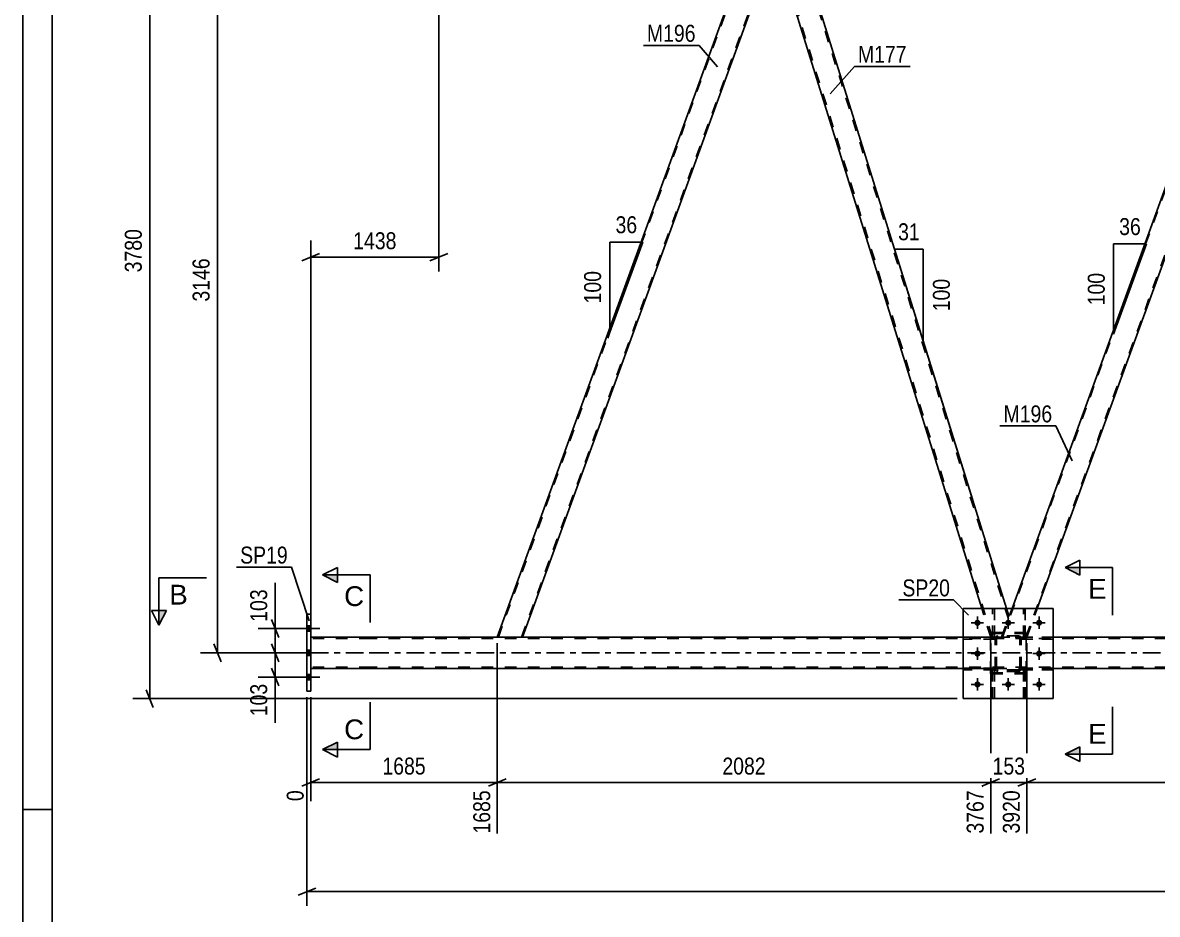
# Model space of a CAD drawing. Header units: millimetres. Extents: x 0 to 841, y 0 to 594.
# Drawn here: x 0 to 191.5, y 280.3 to 430.8 of the extents above; entities that cross this region are included whole.
import ezdxf

# ---------------------------------------------------------------- set-up
doc = ezdxf.new("R2010")
doc.units = ezdxf.units.MM
doc.linetypes.add('DXK_LINE_DOT2', pattern=[3.9198, 1.9599, -1.9599])
doc.linetypes.add('DXK_LINE_DOT3', pattern=[5.9187, 2.979, -0.9799, 0.9799, -0.9799])
doc.styles.add('Arial', font='ARIAL.TTF', dxfattribs={"height": 0.2})
doc.styles.add('Arial Narrow', font='ARIALN.TTF', dxfattribs={"height": 0.2})

# ---------------------------------------------------------------- blocks, each defined once
blk = doc.blocks.new('Unknown-814553314-1133')
at = {"color": 5, "linetype": 'Continuous'}
for p, q in [((0, 594), (0, 0)), ((5, 589), (5, 5)), ((5, 298), (0, 298))]:
    blk.add_line(p, q, dxfattribs=at)
blk = doc.blocks.new('Bolt-814553314-3899 - 3897')
at = {"linetype": 'Continuous'}
for points in [[(161.69, 329.52, -1), (160.65, 329.52, -1)], [(166.89, 329.52, -1), (165.85, 329.52, -1)], [(172.09, 329.52, -1), (171.05, 329.52, -1)], [(161.69, 324.32, -1), (160.65, 324.32, -1)], [(172.09, 324.32, -1), (171.05, 324.32, -1)], [(161.69, 319.12, -1), (160.65, 319.12, -1)], [(166.89, 319.12, -1), (165.85, 319.12, -1)], [(172.09, 319.12, -1), (171.05, 319.12, -1)]]:
    blk.add_hatch(color=1, dxfattribs=at).paths.add_polyline_path(points)
at = {"color": 1, "linetype": 'Continuous'}
for p, q in [((162.21, 329.52), (160.13, 329.52)), ((161.17, 330.56), (161.17, 328.48)), ((167.41, 329.52), (165.33, 329.52)), ((166.37, 330.56), (166.37, 328.48)), ((172.61, 329.52), (170.53, 329.52)), ((171.57, 330.56), (171.57, 328.48)), ((162.21, 324.32), (160.13, 324.32)), ((161.17, 325.36), (161.17, 323.28)), ((172.61, 324.32), (170.53, 324.32)), ((171.57, 325.36), (171.57, 323.28)), ((161.17, 320.16), (161.17, 318.08)), ((166.37, 320.16), (166.37, 318.08)), ((171.57, 320.16), (171.57, 318.08)), ((162.21, 319.12), (160.13, 319.12)), ((167.41, 319.12), (165.33, 319.12)), ((172.61, 319.12), (170.53, 319.12))]:
    blk.add_line(p, q, dxfattribs=at)
blk = doc.blocks.new('Part-814553314-3904 - 3897')
at = {"color": 7, "linetype": 'DXK_LINE_DOT2'}
for p, q in [((164.17, 327.08), (158.77, 327.08)), ((158.77, 326.76), (158.77, 327.08)), ((164.17, 326.76), (158.77, 326.76)), ((163.57, 326.76), (163.57, 327.08)), ((164.17, 327.08), (164.17, 326.76))]:
    blk.add_line(p, q, dxfattribs=at)
blk = doc.blocks.new('Part-814553314-3905 - 3897')
at = {"color": 7, "linetype": 'DXK_LINE_DOT2'}
for p, q in [((164.17, 321.88), (158.77, 321.88)), ((158.77, 321.56), (158.77, 321.88)), ((163.57, 321.56), (163.57, 321.88)), ((164.17, 321.88), (164.17, 321.56)), ((164.17, 321.56), (158.77, 321.56))]:
    blk.add_line(p, q, dxfattribs=at)
blk = doc.blocks.new('Part-814553314-3909 - 3897')
at = {"color": 2, "linetype": 'Continuous'}
for p, q in [((163.72, 331.92), (163.72, 331.92)), ((164.04, 331.92), (163.72, 331.92)), ((164.04, 331.92), (164.04, 331.92))]:
    blk.add_line(p, q, dxfattribs=at)
at = {"color": 7, "linetype": 'DXK_LINE_DOT2'}
for p, q in [((163.72, 327.08), (163.72, 331.92)), ((164.04, 327.08), (164.04, 331.92)), ((163.72, 327.68), (164.04, 327.68)), ((164.04, 327.08), (163.72, 327.08))]:
    blk.add_line(p, q, dxfattribs=at)
blk = doc.blocks.new('Part-814553314-3932 - 3897')
at = {"color": 2, "linetype": 'Continuous'}
for p, q in [((47.99, 330.96), (48.63, 330.96)), ((47.99, 330.96), (47.99, 317.96)), ((48.63, 330.96), (48.63, 317.96)), ((47.99, 317.96), (48.63, 317.96))]:
    blk.add_line(p, q, dxfattribs=at)
blk = doc.blocks.new('Bolt-814553314-3964 - 3897')
at = {"color": 1, "linetype": 'Continuous'}
for p, q in [((160.13, 329.52), (160.82, 329.52)), ((161.17, 330.56), (161.17, 329.87)), ((162.21, 329.52), (161.52, 329.52)), ((165.33, 329.52), (166.02, 329.52)), ((166.37, 330.56), (166.37, 329.87)), ((167.41, 329.52), (166.72, 329.52)), ((170.53, 329.52), (171.22, 329.52)), ((171.57, 330.56), (171.57, 329.87)), ((172.61, 329.52), (171.92, 329.52)), ((161.17, 328.48), (161.17, 329.18)), ((166.37, 328.48), (166.37, 329.18)), ((171.57, 328.48), (171.57, 329.18)), ((160.13, 324.32), (160.82, 324.32)), ((161.17, 325.36), (161.17, 324.67)), ((161.17, 323.28), (161.17, 323.98)), ((162.21, 324.32), (161.52, 324.32)), ((170.53, 324.32), (171.22, 324.32)), ((171.57, 325.36), (171.57, 324.67)), ((171.57, 323.28), (171.57, 323.98)), ((172.61, 324.32), (171.92, 324.32)), ((161.17, 320.16), (161.17, 319.47)), ((166.37, 320.16), (166.37, 319.47)), ((171.57, 320.16), (171.57, 319.47)), ((160.13, 319.12), (160.82, 319.12)), ((161.17, 318.08), (161.17, 318.78)), ((162.21, 319.12), (161.52, 319.12)), ((165.33, 319.12), (166.02, 319.12)), ((166.37, 318.08), (166.37, 318.78)), ((167.41, 319.12), (166.72, 319.12)), ((170.53, 319.12), (171.22, 319.12)), ((171.57, 318.08), (171.57, 318.78)), ((172.61, 319.12), (171.92, 319.12))]:
    blk.add_line(p, q, dxfattribs=at)
blk = doc.blocks.new('Part-814553314-3975 - 3897')
at = {"color": 7, "linetype": 'DXK_LINE_DOT2'}
for p, q in [((173.97, 321.88), (168.57, 321.88)), ((168.57, 321.88), (168.57, 321.56)), ((169.17, 321.56), (169.17, 321.88)), ((173.97, 321.56), (173.97, 321.88)), ((168.57, 321.56), (173.97, 321.56))]:
    blk.add_line(p, q, dxfattribs=at)
blk = doc.blocks.new('Part-814553314-4099 - 3897')
at = {"color": 7, "linetype": 'DXK_LINE_DOT2'}
for p, q in [((173.97, 327.08), (168.57, 327.08)), ((168.57, 327.08), (168.57, 326.76)), ((168.57, 326.76), (173.97, 326.76)), ((169.17, 326.76), (169.17, 327.08)), ((173.97, 326.76), (173.97, 327.08))]:
    blk.add_line(p, q, dxfattribs=at)
blk = doc.blocks.new('Part-814553314-4006 - 3897')
at = {"color": 2, "linetype": 'Continuous'}
for p, q in [((168.92, 331.92), (168.92, 331.92)), ((169.24, 331.92), (168.92, 331.92)), ((169.24, 331.92), (169.24, 331.92))]:
    blk.add_line(p, q, dxfattribs=at)
at = {"color": 7, "linetype": 'DXK_LINE_DOT2'}
for p, q in [((168.92, 327.08), (168.92, 331.92)), ((169.24, 327.08), (169.24, 331.92)), ((168.92, 327.68), (169.24, 327.68)), ((169.24, 327.08), (168.92, 327.08))]:
    blk.add_line(p, q, dxfattribs=at)
blk = doc.blocks.new('Part-814553314-4021 - 3897')
at = {"color": 7, "linetype": 'DXK_LINE_DOT2'}
for p, q in [((164.17, 326.84), (164.21, 327.03)), ((164.21, 327.03), (164.17, 326.84)), ((164.17, 321.8), (164.17, 326.84)), ((164.41, 326.84), (164.43, 326.94)), ((164.41, 321.8), (164.41, 326.84)), ((164.43, 326.94), (164.48, 327.01)), ((164.47, 327.29), (164.65, 327.32)), ((164.65, 327.32), (164.47, 327.29)), ((164.48, 327.01), (164.56, 327.07)), ((164.56, 327.07), (164.65, 327.08)), ((168.09, 327.32), (164.65, 327.32)), ((164.65, 327.08), (168.09, 327.08)), ((168.09, 327.32), (168.27, 327.29)), ((168.27, 327.29), (168.09, 327.32)), ((168.09, 327.08), (168.18, 327.07)), ((168.18, 327.07), (168.26, 327.01)), ((168.26, 327.01), (168.31, 326.94)), ((168.31, 326.94), (168.33, 326.84)), ((168.33, 321.8), (168.33, 326.84)), ((168.53, 327.03), (168.57, 326.84)), ((168.57, 326.84), (168.53, 327.03)), ((168.57, 321.8), (168.57, 326.84)), ((164.21, 321.62), (164.17, 321.8)), ((164.17, 321.8), (164.21, 321.62)), ((164.43, 321.71), (164.41, 321.8)), ((168.33, 321.8), (168.31, 321.71)), ((168.57, 321.8), (168.53, 321.62)), ((168.53, 321.62), (168.57, 321.8)), ((164.48, 321.63), (164.43, 321.71)), ((164.65, 321.32), (164.47, 321.36)), ((164.47, 321.36), (164.65, 321.32)), ((164.56, 321.58), (164.48, 321.63)), ((164.65, 321.56), (164.56, 321.58)), ((168.09, 321.56), (164.65, 321.56)), ((168.09, 321.32), (164.65, 321.32)), ((168.18, 321.58), (168.09, 321.56)), ((168.27, 321.36), (168.09, 321.32)), ((168.09, 321.32), (168.27, 321.36)), ((168.26, 321.63), (168.18, 321.58)), ((168.31, 321.71), (168.26, 321.63))]:
    blk.add_line(p, q, dxfattribs=at)
at = {"color": 7, "linetype": 'DXK_LINE_DOT3'}
blk.add_line((166.37, 324.32), (166.37, 324.32), dxfattribs=at)
at = {"color": 7, "linetype": 'DXK_LINE_DOT2'}
for centre, start, end in [((164.65, 326.84), 112.5, 157.5), ((164.65, 326.84), 112.5, 157.5), ((168.09, 326.84), 22.5, 67.5), ((168.09, 326.84), 22.5, 67.5), ((164.65, 321.8), 202.5, 247.5), ((164.65, 321.8), 202.5, 247.5), ((168.09, 321.8), 292.5, 337.5), ((168.09, 321.8), 292.5, 337.5)]:
    blk.add_arc(centre, 0.48, start, end, dxfattribs=at)
blk = doc.blocks.new('Part-814553314-4022 - 3897')
at = {"color": 7, "linetype": 'DXK_LINE_DOT2'}
for p, q in [((169.37, 327.86), (163.37, 327.86)), ((163.37, 321.06), (163.37, 327.86)), ((169.37, 321.06), (169.37, 327.86)), ((169.37, 321.06), (163.37, 321.06))]:
    blk.add_line(p, q, dxfattribs=at)
blk = doc.blocks.new('Part-814553314-4057 - 3897')
at = {"color": 2, "linetype": 'Continuous'}
for p, q in [((58.75, 327.1), (48.63, 327.1)), ((158.77, 327.1), (58.85, 327.1)), ((329.04, 327.1), (173.97, 327.1)), ((58.75, 321.82), (48.63, 321.82)), ((158.77, 321.82), (58.85, 321.82)), ((329.04, 321.82), (173.97, 321.82))]:
    blk.add_line(p, q, dxfattribs=at)
at = {"color": 7, "linetype": 'DXK_LINE_DOT2'}
for p, q in [((48.63, 321.82), (48.63, 327.1)), ((58.75, 326.86), (48.63, 326.86)), ((745.78, 326.86), (58.85, 326.86)), ((173.97, 327.1), (158.77, 327.1)), ((58.75, 322.06), (48.63, 322.06)), ((745.78, 322.06), (58.85, 322.06)), ((173.97, 321.82), (158.77, 321.82))]:
    blk.add_line(p, q, dxfattribs=at)
at = {"color": 7, "linetype": 'DXK_LINE_DOT3'}
for p, q in [((48.63, 324.46), (58.75, 324.46)), ((58.85, 324.46), (745.78, 324.46))]:
    blk.add_line(p, q, dxfattribs=at)
blk = doc.blocks.new('Part-814553314-4066 - 3897')
at = {"color": 2, "linetype": 'Continuous'}
for p, q in [((124.24, 448.32), (80.12, 327.1)), ((128.49, 448.32), (124.24, 448.32)), ((84.37, 327.1), (126.97, 444.12))]:
    blk.add_line(p, q, dxfattribs=at)
at = {"color": 7, "linetype": 'DXK_LINE_DOT2'}
for p, q in [((80.29, 327.1), (124.41, 448.32)), ((84.2, 327.1), (128.32, 448.32)), ((126.97, 444.12), (128.49, 448.32)), ((80.12, 327.1), (84.37, 327.1))]:
    blk.add_line(p, q, dxfattribs=at)
blk = doc.blocks.new('Part-814553314-4071 - 3897')
at = {"color": 2, "linetype": 'Continuous'}
for p, q in [((128.49, 448.32), (126.97, 444.13)), ((129.81, 448.32), (128.49, 448.32)), ((166.09, 331.92), (129.81, 448.32)), ((161.9, 331.92), (126.95, 444.07)), ((126.97, 444.13), (126.97, 444.12))]:
    blk.add_line(p, q, dxfattribs=at)
at = {"color": 7, "linetype": 'DXK_LINE_DOT2'}
for p, q in [((166.38, 330.2), (129.56, 448.32)), ((163.66, 327.1), (127.08, 444.44)), ((126.97, 444.13), (126.95, 444.07)), ((163.41, 327.1), (161.9, 331.92)), ((166.51, 330.57), (166.09, 331.92)), ((165.25, 327.1), (166.51, 330.57)), ((163.41, 327.1), (165.25, 327.1))]:
    blk.add_line(p, q, dxfattribs=at)
blk = doc.blocks.new('Bolt-814553314-4075 - 3897')
at = {"linetype": 'Continuous'}
for points in [[(48.63, 328.12), (48.63, 329), (47.99, 329), (47.99, 328.12)], [(48.63, 328.12), (48.63, 329), (47.99, 329), (47.99, 328.12)], [(48.63, 328.12), (48.63, 329), (47.99, 329), (47.99, 328.12)], [(48.63, 324.02), (48.63, 324.9), (47.99, 324.9), (47.99, 324.02)], [(48.63, 324.02), (48.63, 324.9), (47.99, 324.9), (47.99, 324.02)], [(48.63, 319.92), (48.63, 320.8), (47.99, 320.8), (47.99, 319.92)], [(48.63, 319.92), (48.63, 320.8), (47.99, 320.8), (47.99, 319.92)], [(48.63, 319.92), (48.63, 320.8), (47.99, 320.8), (47.99, 319.92)]]:
    blk.add_hatch(color=1, dxfattribs=at).paths.add_polyline_path(points)
at = {"color": 1, "linetype": 'Continuous'}
for p, q in [((46.83, 328.56), (50.15, 328.56)), ((46.83, 328.56), (50.15, 328.56)), ((46.83, 328.56), (50.15, 328.56)), ((47.99, 329), (48.63, 329)), ((47.99, 329), (48.63, 329)), ((47.99, 329), (48.63, 329)), ((47.99, 328.12), (48.63, 328.12)), ((47.99, 328.12), (48.63, 328.12)), ((47.99, 328.12), (48.63, 328.12)), ((46.83, 324.46), (50.15, 324.46)), ((46.83, 324.46), (50.15, 324.46)), ((47.99, 324.9), (48.63, 324.9)), ((47.99, 324.9), (48.63, 324.9)), ((47.99, 324.02), (48.63, 324.02)), ((47.99, 324.02), (48.63, 324.02)), ((46.83, 320.36), (50.15, 320.36)), ((46.83, 320.36), (50.15, 320.36)), ((46.83, 320.36), (50.15, 320.36)), ((47.99, 320.8), (48.63, 320.8)), ((47.99, 320.8), (48.63, 320.8)), ((47.99, 320.8), (48.63, 320.8)), ((47.99, 319.92), (48.63, 319.92)), ((47.99, 319.92), (48.63, 319.92)), ((47.99, 319.92), (48.63, 319.92))]:
    blk.add_line(p, q, dxfattribs=at)
blk = doc.blocks.new('Part-814553314-4080 - 3897')
at = {"color": 7, "linetype": 'DXK_LINE_DOT2'}
for p, q in [((165.42, 327.1), (209.54, 448.32)), ((169.34, 327.1), (213.46, 448.32)), ((212.1, 444.12), (213.63, 448.32)), ((165.25, 327.1), (167.01, 331.92)), ((169.51, 327.1), (171.26, 331.92)), ((169.51, 327.1), (165.25, 327.1))]:
    blk.add_line(p, q, dxfattribs=at)
at = {"color": 2, "linetype": 'Continuous'}
for p, q in [((209.37, 448.32), (167.01, 331.92)), ((213.63, 448.32), (209.37, 448.32)), ((171.26, 331.92), (212.1, 444.12))]:
    blk.add_line(p, q, dxfattribs=at)
blk = doc.blocks.new('Part-814553314-4083 - 3897')
at = {"color": 7, "linetype": 'DXK_LINE_DOT2'}
for p, q in [((168.92, 327.08), (168.92, 331.92)), ((168.92, 331.92), (169.24, 331.92)), ((169.24, 331.92), (169.24, 327.08)), ((168.92, 327.68), (169.24, 327.68)), ((169.24, 327.08), (168.92, 327.08))]:
    blk.add_line(p, q, dxfattribs=at)
blk = doc.blocks.new('Part-814553314-4088 - 3897')
at = {"color": 2, "linetype": 'Continuous'}
for p, q in [((173.97, 331.92), (158.77, 331.92)), ((158.77, 331.92), (158.77, 316.72)), ((173.97, 331.92), (173.97, 316.72)), ((173.97, 316.72), (158.77, 316.72))]:
    blk.add_line(p, q, dxfattribs=at)
blk = doc.blocks.new('Part-814553314-4091 - 3897')
at = {"color": 7, "linetype": 'DXK_LINE_DOT2'}
for p, q in [((164.17, 327.08), (158.77, 327.08)), ((158.77, 327.08), (158.77, 326.76)), ((164.17, 326.76), (158.77, 326.76)), ((163.57, 326.76), (163.57, 327.08)), ((164.17, 326.76), (164.17, 327.08))]:
    blk.add_line(p, q, dxfattribs=at)
blk = doc.blocks.new('Part-814553314-4102 - 3897')
at = {"color": 7, "linetype": 'DXK_LINE_DOT2'}
for p, q in [((163.72, 316.72), (163.72, 321.56)), ((163.72, 321.56), (164.04, 321.56)), ((163.72, 320.96), (164.04, 320.96)), ((164.04, 321.56), (164.04, 316.72)), ((164.04, 316.72), (163.72, 316.72))]:
    blk.add_line(p, q, dxfattribs=at)
blk = doc.blocks.new('Part-814553314-4105 - 3897')
at = {"color": 7, "linetype": 'DXK_LINE_DOT2'}
for p, q in [((168.92, 316.72), (168.92, 321.56)), ((168.92, 321.56), (169.24, 321.56)), ((168.92, 320.96), (169.24, 320.96)), ((169.24, 321.56), (169.24, 316.72)), ((169.24, 316.72), (168.92, 316.72))]:
    blk.add_line(p, q, dxfattribs=at)
blk = doc.blocks.new('Part-814553314-4108 - 3897')
at = {"color": 7, "linetype": 'DXK_LINE_DOT2'}
for p, q in [((163.72, 327.08), (163.72, 331.92)), ((163.72, 331.92), (164.04, 331.92)), ((164.04, 331.92), (164.04, 327.08)), ((163.72, 327.68), (164.04, 327.68)), ((164.04, 327.08), (163.72, 327.08))]:
    blk.add_line(p, q, dxfattribs=at)
blk = doc.blocks.new('Part-814553314-4120 - 3897')
at = {"color": 7, "linetype": 'DXK_LINE_DOT2'}
for p, q in [((164.04, 321.56), (163.72, 321.56)), ((163.72, 321.56), (163.72, 316.72)), ((163.72, 320.96), (164.04, 320.96)), ((164.04, 316.72), (164.04, 321.56)), ((163.72, 316.72), (164.04, 316.72))]:
    blk.add_line(p, q, dxfattribs=at)
blk = doc.blocks.new('Part-814553314-4121 - 3897')
at = {"color": 7, "linetype": 'DXK_LINE_DOT2'}
for p, q in [((169.24, 321.56), (168.92, 321.56)), ((168.92, 321.56), (168.92, 316.72)), ((168.92, 320.96), (169.24, 320.96)), ((169.24, 316.72), (169.24, 321.56)), ((168.92, 316.72), (169.24, 316.72))]:
    blk.add_line(p, q, dxfattribs=at)
blk = doc.blocks.new('Part-814553314-4124 - 3897')
at = {"color": 7, "linetype": 'DXK_LINE_DOT2'}
for p, q in [((164.17, 321.88), (158.77, 321.88)), ((158.77, 321.88), (158.77, 321.56)), ((163.57, 321.56), (163.57, 321.88)), ((164.17, 321.56), (164.17, 321.88)), ((164.17, 321.56), (158.77, 321.56))]:
    blk.add_line(p, q, dxfattribs=at)
blk = doc.blocks.new('Part-814553314-4130 - 3897')
at = {"color": 7, "linetype": 'DXK_LINE_DOT2'}
for p, q in [((158.77, 331.92), (173.97, 331.92)), ((158.77, 331.92), (158.77, 316.72)), ((173.97, 331.92), (173.97, 316.72)), ((158.77, 316.72), (173.97, 316.72))]:
    blk.add_line(p, q, dxfattribs=at)
blk = doc.blocks.new('Part-814553314-4239 - 3897')
at = {"color": 7, "linetype": 'DXK_LINE_DOT2'}
for p, q in [((168.57, 321.56), (168.57, 321.88)), ((168.57, 321.88), (173.97, 321.88)), ((169.17, 321.56), (169.17, 321.88)), ((173.97, 321.88), (173.97, 321.56)), ((173.97, 321.56), (168.57, 321.56))]:
    blk.add_line(p, q, dxfattribs=at)
blk = doc.blocks.new('Part-814553314-4240 - 3897')
at = {"color": 7, "linetype": 'DXK_LINE_DOT2'}
for p, q in [((169.37, 327.72), (163.37, 327.72)), ((163.37, 320.92), (163.37, 327.72)), ((169.37, 320.92), (169.37, 327.72)), ((169.37, 320.92), (163.37, 320.92))]:
    blk.add_line(p, q, dxfattribs=at)
blk = doc.blocks.new('Part-814553314-4241 - 3897')
at = {"color": 7, "linetype": 'DXK_LINE_DOT2'}
for p, q in [((164.17, 326.84), (164.21, 327.03)), ((164.21, 327.03), (164.17, 326.84)), ((164.17, 321.8), (164.17, 326.84)), ((164.41, 326.84), (164.43, 326.94)), ((164.41, 321.8), (164.41, 326.84)), ((164.43, 326.94), (164.48, 327.01)), ((164.47, 327.29), (164.65, 327.32)), ((164.65, 327.32), (164.47, 327.29)), ((164.48, 327.01), (164.56, 327.07)), ((164.56, 327.07), (164.65, 327.08)), ((168.09, 327.32), (164.65, 327.32)), ((164.65, 327.08), (168.09, 327.08)), ((168.09, 327.32), (168.27, 327.29)), ((168.27, 327.29), (168.09, 327.32)), ((168.09, 327.08), (168.18, 327.07)), ((168.18, 327.07), (168.26, 327.01)), ((168.26, 327.01), (168.31, 326.94)), ((168.31, 326.94), (168.33, 326.84)), ((168.33, 321.8), (168.33, 326.84)), ((168.53, 327.03), (168.57, 326.84)), ((168.57, 326.84), (168.53, 327.03)), ((168.57, 321.8), (168.57, 326.84)), ((164.21, 321.62), (164.17, 321.8)), ((164.17, 321.8), (164.21, 321.62)), ((164.43, 321.71), (164.41, 321.8)), ((168.33, 321.8), (168.31, 321.71)), ((168.57, 321.8), (168.53, 321.62)), ((168.53, 321.62), (168.57, 321.8)), ((164.48, 321.63), (164.43, 321.71)), ((164.65, 321.32), (164.47, 321.36)), ((164.47, 321.36), (164.65, 321.32)), ((164.56, 321.58), (164.48, 321.63)), ((164.65, 321.56), (164.56, 321.58)), ((168.09, 321.56), (164.65, 321.56)), ((168.09, 321.32), (164.65, 321.32)), ((168.18, 321.58), (168.09, 321.56)), ((168.27, 321.36), (168.09, 321.32)), ((168.09, 321.32), (168.27, 321.36)), ((168.26, 321.63), (168.18, 321.58)), ((168.31, 321.71), (168.26, 321.63))]:
    blk.add_line(p, q, dxfattribs=at)
at = {"color": 7, "linetype": 'DXK_LINE_DOT3'}
blk.add_line((166.37, 324.32), (166.37, 324.32), dxfattribs=at)
at = {"color": 7, "linetype": 'DXK_LINE_DOT2'}
for centre, start, end in [((164.65, 326.84), 112.5, 157.5), ((164.65, 326.84), 112.5, 157.5), ((168.09, 326.84), 22.5, 67.5), ((168.09, 326.84), 22.5, 67.5), ((164.65, 321.8), 202.5, 247.5), ((164.65, 321.8), 202.5, 247.5), ((168.09, 321.8), 292.5, 337.5), ((168.09, 321.8), 292.5, 337.5)]:
    blk.add_arc(centre, 0.48, start, end, dxfattribs=at)
blk = doc.blocks.new('Part-814553314-4304 - 3897')
at = {"color": 7, "linetype": 'DXK_LINE_DOT2'}
for p, q in [((168.57, 326.76), (168.57, 327.08)), ((168.57, 327.08), (173.97, 327.08)), ((173.97, 326.76), (168.57, 326.76)), ((169.17, 326.76), (169.17, 327.08)), ((173.97, 327.08), (173.97, 326.76))]:
    blk.add_line(p, q, dxfattribs=at)
blk = doc.blocks.new('StraightDimension-814553314-4849 - 3897')
at = {"color": 7, "linetype": 'Continuous'}
for p, q in [((42.02, 325.96), (43.22, 322.96)), ((46.99, 324.46), (39.77, 324.46)), ((42.62, 320.36), (42.62, 324.46)), ((43.22, 318.86), (42.02, 321.86)), ((46.99, 320.36), (39.77, 320.36))]:
    blk.add_line(p, q, dxfattribs=at)
at = {"color": 0}
blk.add_wipeout([(41.87, 319.84), (37.67, 319.84), (37.67, 313.15), (41.87, 313.15)], dxfattribs=at)
at = {"color": 7, "linetype": 'Continuous'}
blk.add_line((42.62, 320.36), (42.62, 312.63), dxfattribs=at)
blk.add_line((42.62, 320.36), (42.62, 312.63), dxfattribs=at)
at = {"color": 3, "style": 'Arial Narrow'}
blk.add_text('103', height=2.863, rotation=90.0002, dxfattribs=at).set_placement((41.27, 313.75))
blk = doc.blocks.new('StraightDimension-814553314-4924 - 3897')
at = {"color": 7, "linetype": 'Continuous'}
for p, q in [((80.12, 326.1), (80.12, 293.95)), ((163.41, 326.1), (163.41, 293.95)), ((81.62, 303.16), (78.62, 301.96)), ((161.91, 301.96), (164.91, 303.16)), ((80.12, 302.56), (163.41, 302.56))]:
    blk.add_line(p, q, dxfattribs=at)
at = {"color": 0}
blk.add_wipeout([(126.02, 303.31), (126.02, 307.51), (117.51, 307.51), (117.51, 303.31)], dxfattribs=at)
at = {"color": 0, "linetype": 'Continuous'}
blk.add_wipeout([(162.81, 301.86), (158.61, 301.86), (158.61, 293.35), (162.81, 293.35)], dxfattribs=at)
at = {"color": 3, "style": 'Arial Narrow'}
blk.add_text('2082', height=2.863, dxfattribs=at).set_placement((118.11, 303.91))
at = {"color": 3, "linetype": 'Continuous', "style": 'Arial Narrow'}
blk.add_text('3767', height=2.863, rotation=90.0002, dxfattribs=at).set_placement((162.21, 293.95))
blk = doc.blocks.new('AngleDimension-814553314-5212 - 3897')
at = {"color": 7, "linetype": 'Continuous'}
for p, q in [((152.01, 392.58), (147.19, 392.58)), ((152.01, 377.11), (147.19, 392.58)), ((152.01, 377.11), (152.01, 392.58)), ((160.34, 350.37), (152.01, 377.11))]:
    blk.add_line(p, q, dxfattribs=at)
at = {"color": 0}
for points in [[(152.03, 393.48), (152.03, 397.68), (147.17, 397.68), (147.17, 393.48)], [(157.11, 388.18), (152.91, 388.18), (152.91, 381.5), (157.11, 381.5)]]:
    blk.add_wipeout(points, dxfattribs=at)
at = {"color": 3, "style": 'Arial Narrow'}
blk.add_text('31', height=2.863, dxfattribs=at).set_placement((147.77, 394.08))
blk.add_text('100', height=2.863, rotation=90.0002, dxfattribs=at).set_placement((156.51, 382.1))
blk = doc.blocks.new('StraightDimension-814553314-4857 - 3897')
at = {"color": 7, "linetype": 'Continuous'}
for p, q in [((42.02, 330.06), (43.22, 327.06)), ((46.99, 328.56), (39.77, 328.56)), ((42.62, 324.46), (42.62, 328.56)), ((43.22, 322.96), (42.02, 325.96)), ((46.99, 324.46), (39.77, 324.46))]:
    blk.add_line(p, q, dxfattribs=at)
at = {"color": 0}
blk.add_wipeout([(41.87, 335.77), (37.67, 335.77), (37.67, 329.09), (41.87, 329.09)], dxfattribs=at)
at = {"color": 7, "linetype": 'Continuous'}
blk.add_line((42.62, 328.56), (42.62, 336.29), dxfattribs=at)
blk.add_line((42.62, 328.56), (42.62, 336.29), dxfattribs=at)
at = {"color": 3, "style": 'Arial Narrow'}
blk.add_text('103', height=2.863, rotation=90.0002, dxfattribs=at).set_placement((41.27, 329.69))
blk = doc.blocks.new('StraightDimension-814553314-4960 - 3897')
at = {"color": 7, "linetype": 'Continuous'}
for p, q in [((169.51, 326.1), (169.51, 293.95)), ((248.54, 326.1), (248.54, 293.95)), ((171.01, 303.16), (168.01, 301.96)), ((247.04, 301.96), (250.04, 303.16)), ((169.51, 302.56), (248.54, 302.56))]:
    blk.add_line(p, q, dxfattribs=at)
at = {"color": 0}
blk.add_wipeout([(213.28, 303.31), (213.28, 307.51), (204.77, 307.51), (204.77, 303.31)], dxfattribs=at)
at = {"color": 0, "linetype": 'Continuous'}
blk.add_wipeout([(247.94, 301.86), (243.74, 301.86), (243.74, 293.35), (247.94, 293.35)], dxfattribs=at)
at = {"color": 3, "style": 'Arial Narrow'}
blk.add_text('1976', height=2.863, dxfattribs=at).set_placement((205.37, 303.91))
at = {"color": 3, "linetype": 'Continuous', "style": 'Arial Narrow'}
blk.add_text('5895', height=2.863, rotation=90.0002, dxfattribs=at).set_placement((247.34, 293.95))
blk = doc.blocks.new('StraightDimension-814553314-4909 - 3897')
at = {"color": 7, "linetype": 'Continuous'}
for p, q in [((68.61, 450.32), (30.04, 450.32)), ((33.49, 448.82), (32.29, 451.82)), ((32.89, 324.46), (32.89, 450.32)), ((32.29, 325.96), (33.49, 322.96)), ((46.99, 324.46), (30.04, 324.46))]:
    blk.add_line(p, q, dxfattribs=at)
at = {"color": 0}
blk.add_wipeout([(32.14, 391.65), (27.94, 391.65), (27.94, 383.13), (32.14, 383.13)], dxfattribs=at)
at = {"color": 3, "style": 'Arial Narrow'}
blk.add_text('3146', height=2.863, rotation=90.0002, dxfattribs=at).set_placement((31.54, 383.73))
blk = doc.blocks.new('AngleDimension-814553314-4562 - 3897')
at = {"color": 7, "linetype": 'Continuous'}
for p, q in [((184.15, 393.46), (189.69, 393.46)), ((184.15, 378.23), (189.69, 393.46)), ((184.15, 378.23), (184.15, 393.46)), ((186.34, 384.24), (189.69, 393.46))]:
    blk.add_line(p, q, dxfattribs=at)
at = {"color": 0}
for points in [[(189.35, 394.36), (189.35, 398.56), (184.49, 398.56), (184.49, 394.36)], [(183.25, 389.19), (179.05, 389.19), (179.05, 382.5), (183.25, 382.5)]]:
    blk.add_wipeout(points, dxfattribs=at)
at = {"color": 3, "style": 'Arial Narrow'}
blk.add_text('36', height=2.863, dxfattribs=at).set_placement((185.09, 394.96))
blk.add_text('100', height=2.863, rotation=90.0002, dxfattribs=at).set_placement((182.65, 383.1))
blk = doc.blocks.new('AngleDimension-814553314-4573 - 3897')
at = {"color": 7, "linetype": 'Continuous'}
for p, q in [((99.13, 393.77), (104.67, 393.77)), ((99.13, 378.55), (104.67, 393.77)), ((99.13, 378.55), (99.13, 393.77)), ((98.76, 377.55), (99.13, 378.55))]:
    blk.add_line(p, q, dxfattribs=at)
at = {"color": 0}
for points in [[(104.33, 394.67), (104.33, 398.87), (99.47, 398.87), (99.47, 394.67)], [(98.23, 389.51), (94.03, 389.51), (94.03, 382.82), (98.23, 382.82)]]:
    blk.add_wipeout(points, dxfattribs=at)
at = {"color": 3, "style": 'Arial Narrow'}
blk.add_text('36', height=2.863, dxfattribs=at).set_placement((100.07, 395.27))
blk.add_text('100', height=2.863, rotation=90.0002, dxfattribs=at).set_placement((97.63, 383.42))
blk = doc.blocks.new('StraightDimension-814553314-4779 - 3897')
at = {"color": 7, "linetype": 'Continuous'}
for p, q in [((22.05, 466.42), (20.85, 469.42)), ((73.48, 467.92), (18.6, 467.92)), ((21.45, 316.72), (21.45, 467.92)), ((20.85, 318.22), (22.05, 315.22)), ((157.77, 316.72), (18.6, 316.72))]:
    blk.add_line(p, q, dxfattribs=at)
at = {"color": 0}
blk.add_wipeout([(20.7, 396.58), (16.5, 396.58), (16.5, 388.07), (20.7, 388.07)], dxfattribs=at)
at = {"color": 3, "style": 'Arial Narrow'}
blk.add_text('3780', height=2.863, rotation=90.0002, dxfattribs=at).set_placement((20.1, 388.67))
blk = doc.blocks.new('StraightDimension-814553314-4914 - 3897')
at = {"color": 7, "linetype": 'Continuous'}
for p, q in [((80.12, 326.1), (80.12, 293.95)), ((48.63, 316.96), (48.63, 299.43)), ((50.13, 303.16), (47.13, 301.96)), ((78.62, 301.96), (81.62, 303.16)), ((48.63, 302.56), (80.12, 302.56))]:
    blk.add_line(p, q, dxfattribs=at)
at = {"color": 0}
blk.add_wipeout([(68.63, 303.31), (68.63, 307.51), (60.12, 307.51), (60.12, 303.31)], dxfattribs=at)
at = {"color": 0, "linetype": 'Continuous'}
for points in [[(48.03, 301.86), (43.83, 301.86), (43.83, 298.83), (48.03, 298.83)], [(79.52, 301.86), (75.32, 301.86), (75.32, 293.35), (79.52, 293.35)]]:
    blk.add_wipeout(points, dxfattribs=at)
at = {"color": 3, "style": 'Arial Narrow'}
blk.add_text('1685', height=2.863, dxfattribs=at).set_placement((60.72, 303.91))
at = {"color": 3, "linetype": 'Continuous', "style": 'Arial Narrow'}
for s, height, p in [('0', 2.86, (47.43, 299.43)), ('1685', 2.863, (78.92, 293.95))]:
    blk.add_text(s, height=height, rotation=90.0002, dxfattribs=at).set_placement(p)
blk = doc.blocks.new('StraightDimension-814553314-4898 - 3897')
at = {"color": 7, "linetype": 'Continuous'}
for p, q in [((70.25, 447.32), (70.25, 388.82)), ((48.63, 328.1), (48.63, 394.07)), ((50.13, 391.82), (47.13, 390.62)), ((48.63, 391.22), (70.25, 391.22)), ((68.75, 390.62), (71.75, 391.82))]:
    blk.add_line(p, q, dxfattribs=at)
at = {"color": 0}
blk.add_wipeout([(63.7, 391.97), (63.7, 396.17), (55.19, 396.17), (55.19, 391.97)], dxfattribs=at)
at = {"color": 3, "style": 'Arial Narrow'}
blk.add_text('1438', height=2.863, dxfattribs=at).set_placement((55.79, 392.57))
blk = doc.blocks.new('StraightDimension-814553314-4941 - 3897')
at = {"color": 7, "linetype": 'Continuous'}
for p, q in [((163.41, 326.1), (163.41, 293.95)), ((169.51, 326.1), (169.51, 293.95)), ((161.91, 301.96), (164.91, 303.16)), ((171.01, 303.16), (168.01, 301.96)), ((163.41, 302.56), (169.51, 302.56))]:
    blk.add_line(p, q, dxfattribs=at)
at = {"color": 0}
blk.add_wipeout([(169.8, 303.31), (169.8, 307.51), (163.12, 307.51), (163.12, 303.31)], dxfattribs=at)
at = {"color": 0, "linetype": 'Continuous'}
blk.add_wipeout([(168.91, 301.86), (164.71, 301.86), (164.71, 293.35), (168.91, 293.35)], dxfattribs=at)
at = {"color": 3, "style": 'Arial Narrow'}
blk.add_text('153', height=2.863, dxfattribs=at).set_placement((163.72, 303.91))
at = {"color": 3, "linetype": 'Continuous', "style": 'Arial Narrow'}
blk.add_text('3920', height=2.863, rotation=90.0002, dxfattribs=at).set_placement((168.31, 293.95))
blk = doc.blocks.new('StraightDimension-814553314-5201 - 3897')
at = {"color": 7, "linetype": 'Continuous'}
for p, q in [((47.99, 316.96), (47.99, 281.76)), ((49.49, 284.76), (46.49, 283.56)), ((47.99, 284.16), (792, 284.16))]:
    blk.add_line(p, q, dxfattribs=at)
blk = doc.blocks.new('Mark-814553314-3928 - 3897')
at = {"color": 0}
blk.add_wipeout([(44.75, 339.52), (44.75, 342.52), (36.71, 342.52), (36.71, 339.52)], dxfattribs=at)
blk.add_wipeout([(44.75, 339.52), (44.75, 342.52), (36.71, 342.52), (36.71, 339.52)], dxfattribs=at)
at = {"color": 30, "linetype": 'Continuous'}
for p in [(36.11, 338.92), (48.35, 329.83)]:
    blk.add_line(p, (45.35, 338.92), dxfattribs=at)
at = {"color": 3, "style": 'Arial Narrow'}
blk.add_text('SP19', height=2.863, dxfattribs=at).set_placement((36.71, 339.52))
blk = doc.blocks.new('SectionMark-814553314-5581 - 3897')
at = {"linetype": 'Continuous'}
for points in [[(53.13, 337.6), (53.13, 336.35), (50.63, 337.6)], [(53.13, 309.37), (53.13, 308.12), (50.63, 308.12)]]:
    blk.add_hatch(color=6, dxfattribs=at).paths.add_polyline_path(points)
at = {"color": 6, "linetype": 'Continuous'}
for p, q in [((50.63, 337.6), (53.13, 338.85)), ((58.63, 337.6), (50.63, 337.6)), ((50.63, 337.6), (53.13, 336.35)), ((53.13, 336.35), (53.13, 338.85)), ((58.63, 337.6), (58.63, 329.6)), ((58.63, 308.12), (58.63, 316.12)), ((50.63, 308.12), (53.13, 309.37)), ((53.13, 309.37), (53.13, 306.87)), ((58.63, 308.12), (50.63, 308.12)), ((53.13, 306.87), (50.63, 308.12))]:
    blk.add_line(p, q, dxfattribs=at)
at = {"color": 0, "linetype": 'Continuous'}
for points in [[(57.63, 332.35), (57.63, 335.85), (54.26, 335.85), (54.26, 332.35)], [(57.63, 309.87), (57.63, 313.37), (54.26, 313.37), (54.26, 309.87)]]:
    blk.add_wipeout(points, dxfattribs=at)
at = {"color": 3, "linetype": 'Continuous', "style": 'Arial'}
for p in [(54.26, 332.35), (54.26, 309.87)]:
    blk.add_text('C', height=3.34, dxfattribs=at).set_placement(p)
blk = doc.blocks.new('Mark-814553314-4062 - 3897')
at = {"color": 0}
blk.add_wipeout([(113.59, 427.58), (113.59, 430.58), (105.37, 430.58), (105.37, 427.58)], dxfattribs=at)
blk.add_wipeout([(113.59, 427.58), (113.59, 430.58), (105.37, 430.58), (105.37, 427.58)], dxfattribs=at)
at = {"color": 30, "linetype": 'Continuous'}
for p in [(104.77, 426.98), (117.29, 423.37)]:
    blk.add_line(p, (114.19, 426.98), dxfattribs=at)
at = {"color": 3, "style": 'Arial Narrow'}
blk.add_text('M196', height=2.863, dxfattribs=at).set_placement((105.37, 427.58))
blk = doc.blocks.new('Mark-814553314-4067 - 3897')
at = {"color": 0}
blk.add_wipeout([(149.22, 424.03), (149.22, 427.03), (140.99, 427.03), (140.99, 424.03)], dxfattribs=at)
blk.add_wipeout([(149.22, 424.03), (149.22, 427.03), (140.99, 427.03), (140.99, 424.03)], dxfattribs=at)
at = {"color": 30, "linetype": 'Continuous'}
for p, q in [((136.3, 418.81), (140.39, 423.43)), ((140.39, 423.43), (149.82, 423.43))]:
    blk.add_line(p, q, dxfattribs=at)
at = {"color": 3, "style": 'Arial Narrow'}
blk.add_text('M177', height=2.863, dxfattribs=at).set_placement((140.99, 424.03))
blk = doc.blocks.new('Mark-814553314-4076 - 3897')
at = {"color": 0}
blk.add_wipeout([(173.8, 363.35), (173.8, 366.35), (165.57, 366.35), (165.57, 363.35)], dxfattribs=at)
blk.add_wipeout([(173.8, 363.35), (173.8, 366.35), (165.57, 366.35), (165.57, 363.35)], dxfattribs=at)
at = {"color": 30, "linetype": 'Continuous'}
for p in [(164.97, 362.75), (177.16, 356.83)]:
    blk.add_line(p, (174.4, 362.75), dxfattribs=at)
at = {"color": 3, "style": 'Arial Narrow'}
blk.add_text('M196', height=2.863, dxfattribs=at).set_placement((165.57, 363.35))
blk = doc.blocks.new('Mark-814553314-4084 - 3897')
at = {"color": 0}
blk.add_wipeout([(156.54, 333.98), (156.54, 336.98), (148.5, 336.98), (148.5, 333.98)], dxfattribs=at)
blk.add_wipeout([(156.54, 333.98), (156.54, 336.98), (148.5, 336.98), (148.5, 333.98)], dxfattribs=at)
at = {"color": 30, "linetype": 'Continuous'}
for p in [(147.9, 333.38), (159.65, 330.8)]:
    blk.add_line(p, (157.14, 333.38), dxfattribs=at)
at = {"color": 3, "style": 'Arial Narrow'}
blk.add_text('SP20', height=2.863, dxfattribs=at).set_placement((148.5, 333.98))
blk = doc.blocks.new('SectionMark-814553314-5553 - 3897')
at = {"linetype": 'Continuous'}
blk.add_hatch(color=6, dxfattribs=at).paths.add_polyline_path([(23, 331.6), (24.25, 331.6), (23, 329.1)])
at = {"color": 6, "linetype": 'Continuous'}
for p, q in [((23, 337.1), (31, 337.1)), ((23, 337.1), (23, 329.1)), ((23, 329.1), (21.75, 331.6)), ((24.25, 331.6), (21.75, 331.6)), ((23, 329.1), (24.25, 331.6))]:
    blk.add_line(p, q, dxfattribs=at)
at = {"color": 0, "linetype": 'Continuous'}
blk.add_wipeout([(27.86, 332.6), (27.86, 336.1), (24.75, 336.1), (24.75, 332.6)], dxfattribs=at)
at = {"color": 3, "linetype": 'Continuous', "style": 'Arial'}
blk.add_text('B', height=3.34, dxfattribs=at).set_placement((24.75, 332.6))
blk = doc.blocks.new('SectionMark-814553314-5549 - 3897')
at = {"linetype": 'Continuous'}
for points in [[(178.47, 338.83), (178.47, 337.58), (175.97, 338.83)], [(178.47, 308.61), (178.47, 307.36), (175.97, 307.36)]]:
    blk.add_hatch(color=6, dxfattribs=at).paths.add_polyline_path(points)
at = {"color": 6, "linetype": 'Continuous'}
for p, q in [((175.97, 338.83), (178.47, 340.08)), ((178.47, 337.58), (178.47, 340.08)), ((183.97, 338.83), (175.97, 338.83)), ((175.97, 338.83), (178.47, 337.58)), ((183.97, 338.83), (183.97, 330.83)), ((183.97, 307.36), (183.97, 315.36)), ((175.97, 307.36), (178.47, 308.61)), ((178.47, 308.61), (178.47, 306.11)), ((183.97, 307.36), (175.97, 307.36)), ((178.47, 306.11), (175.97, 307.36))]:
    blk.add_line(p, q, dxfattribs=at)
at = {"color": 0, "linetype": 'Continuous'}
for points in [[(182.97, 333.58), (182.97, 337.08), (179.86, 337.08), (179.86, 333.58)], [(182.97, 309.11), (182.97, 312.61), (179.86, 312.61), (179.86, 309.11)]]:
    blk.add_wipeout(points, dxfattribs=at)
at = {"color": 3, "linetype": 'Continuous', "style": 'Arial'}
for p in [(179.86, 333.58), (179.86, 309.11)]:
    blk.add_text('E', height=3.34, dxfattribs=at).set_placement(p)

msp = doc.modelspace()

# ---------------------------------------------------------------- block references
for name in ['Unknown-814553314-1133', 'Part-814553314-4066 - 3897', 'Part-814553314-4071 - 3897', 'Part-814553314-4080 - 3897', 'Part-814553314-4088 - 3897', 'Part-814553314-4130 - 3897', 'Part-814553314-3909 - 3897', 'Part-814553314-4108 - 3897', 'Part-814553314-4006 - 3897', 'Part-814553314-4083 - 3897', 'Part-814553314-3932 - 3897', 'Bolt-814553314-3899 - 3897', 'Bolt-814553314-3964 - 3897', 'Bolt-814553314-4075 - 3897', 'Part-814553314-4022 - 3897', 'Part-814553314-4240 - 3897', 'Part-814553314-4057 - 3897', 'Part-814553314-3904 - 3897', 'Part-814553314-4091 - 3897', 'Part-814553314-4021 - 3897', 'Part-814553314-4241 - 3897', 'Part-814553314-4099 - 3897', 'Part-814553314-4304 - 3897', 'Part-814553314-3905 - 3897', 'Part-814553314-4124 - 3897', 'Part-814553314-3975 - 3897', 'Part-814553314-4239 - 3897', 'Part-814553314-4102 - 3897', 'Part-814553314-4120 - 3897', 'Part-814553314-4105 - 3897', 'Part-814553314-4121 - 3897']:
    msp.add_blockref(name, (0, 0))

# ---------------------------------------------------------------- next in the draw order: block references
for name in ['AngleDimension-814553314-4573 - 3897', 'AngleDimension-814553314-4562 - 3897', 'AngleDimension-814553314-5212 - 3897', 'StraightDimension-814553314-4849 - 3897', 'StraightDimension-814553314-4924 - 3897', 'StraightDimension-814553314-4960 - 3897']:
    msp.add_blockref(name, (0, 0))

# ---------------------------------------------------------------- next in the draw order: block references
for name in ['StraightDimension-814553314-4857 - 3897', 'StraightDimension-814553314-4941 - 3897']:
    msp.add_blockref(name, (0, 0))

# ---------------------------------------------------------------- next in the draw order: block references
msp.add_blockref('StraightDimension-814553314-4909 - 3897', (0, 0))

# ---------------------------------------------------------------- next in the draw order: block references
msp.add_blockref('StraightDimension-814553314-4779 - 3897', (0, 0))

# ---------------------------------------------------------------- next in the draw order: block references
for name in ['StraightDimension-814553314-4898 - 3897', 'StraightDimension-814553314-4914 - 3897']:
    msp.add_blockref(name, (0, 0))

# ---------------------------------------------------------------- next in the draw order: block references
msp.add_blockref('StraightDimension-814553314-5201 - 3897', (0, 0))

# ---------------------------------------------------------------- next in the draw order: block references
for name in ['Mark-814553314-4062 - 3897', 'Mark-814553314-4067 - 3897', 'Mark-814553314-4076 - 3897', 'Mark-814553314-3928 - 3897', 'SectionMark-814553314-5581 - 3897', 'Mark-814553314-4084 - 3897']:
    msp.add_blockref(name, (0, 0))

# ---------------------------------------------------------------- next in the draw order: block references
msp.add_blockref('SectionMark-814553314-5553 - 3897', (0, 0))

# ---------------------------------------------------------------- next in the draw order: block references
msp.add_blockref('SectionMark-814553314-5549 - 3897', (0, 0))

doc.saveas('drawing.dxf')
